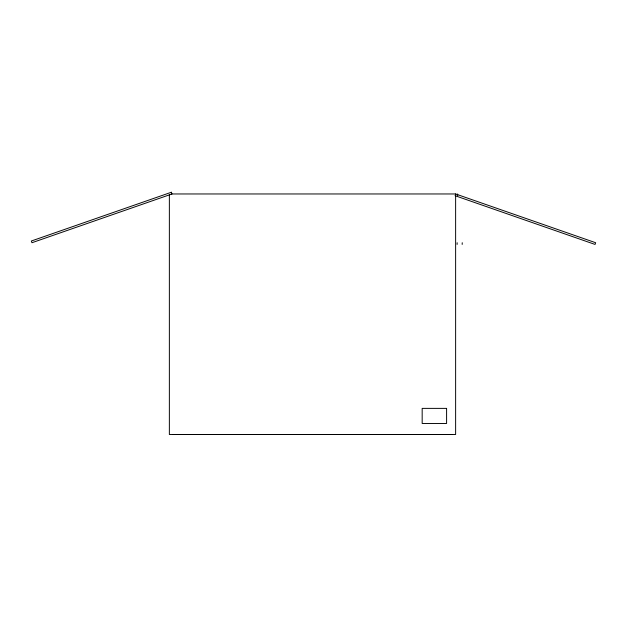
<?xml version="1.0" encoding="UTF-8"?>
<svg xmlns="http://www.w3.org/2000/svg" width="627" height="627" viewBox="0 0 627 627"><rect width="100%" height="100%" fill="white"/><g stroke="black" fill="none" stroke-linecap="round" stroke-linejoin="round"><path stroke-width="0.94" d="M457.686 195.671L457.624 193.962M457.107 244.436L457.146 242.727M462.185 244.436L462.232 242.727M171.304 193.962L455.625 193.962L595.65 242.727L595.054 244.436L455.022 195.671M455.625 193.962L455.625 434.495L169.361 434.495L169.361 194.934M452.545 434.495L172.441 434.495M171.375 192.246L31.35 241.011L31.946 242.727L171.978 193.962L171.375 192.246M446.596 408.381L422.175 408.381L422.175 423.476L446.596 423.476L446.596 408.381"/></g></svg>
